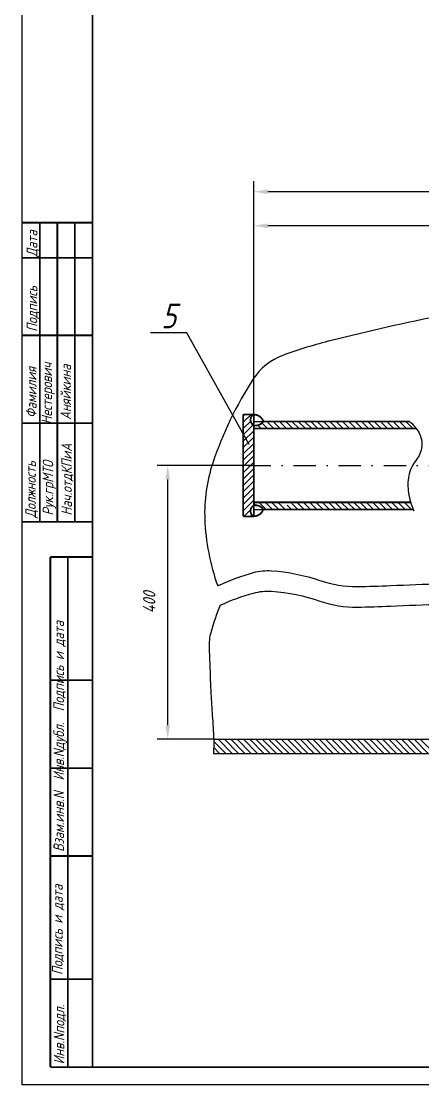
# Model space of a CAD drawing. Extents: x 626 to 1905, y 563 to 1774.
# Drawn here: x 626.5 to 740.5, y 1180.2 to 1482.4 of the extents above; entities that cross this region are included whole.
import ezdxf
from ezdxf.enums import TextEntityAlignment as Align

# ---------------------------------------------------------------- set-up
doc = ezdxf.new("R2010")
doc.units = 0
doc.header["$LTSCALE"] = 0.5
doc.header["$MEASUREMENT"] = 0
doc.linetypes.add('DASHDOT', pattern=[25.4, 12.7, -6.35, 0, -6.35])
doc.layers.get('0').update_dxf_attribs({"linetype": 'CONTINUOUS'})
doc.layers.get('DEFPOINTS').update_dxf_attribs({"linetype": 'CONTINUOUS'})
doc.styles.add('ROMANC', font='romanc', dxfattribs={"width": 0.8, "oblique": 15, "height": 3.5})

# ---------------------------------------------------------------- blocks, each defined once
blk = doc.blocks.new('*X163')
at = {"color": 0}
for p, q in [((689.52, 1368.43), (691.77, 1370.68)), ((689.52, 1370.22), (689.98, 1370.68)), ((689.52, 1366.63), (691.65, 1368.77)), ((689.52, 1364.84), (692.36, 1367.67)), ((689.52, 1363.04), (692.52, 1366.04)), ((689.52, 1361.24), (692.52, 1364.24)), ((689.52, 1359.45), (692.52, 1362.45)), ((689.52, 1357.65), (692.52, 1360.65)), ((689.84, 1356.18), (692.52, 1358.86)), ((689.52, 1354.06), (691.64, 1356.18)), ((689.52, 1355.86), (689.84, 1356.18)), ((689.52, 1352.26), (692.52, 1355.26)), ((691.64, 1356.18), (692.52, 1357.06)), ((689.52, 1350.47), (692.52, 1353.47)), ((689.52, 1348.67), (692.52, 1351.67)), ((689.52, 1346.87), (692.52, 1349.87)), ((689.52, 1345.08), (692.52, 1348.08)), ((689.52, 1343.28), (692.52, 1346.28)), ((689.71, 1341.68), (691.66, 1343.63)), ((691.51, 1341.68), (691.96, 1342.13))]:
    blk.add_line(p, q, dxfattribs=at)

msp = doc.modelspace()

# ---------------------------------------------------------------- linework, layer by layer
for p, q in [((626.71, 1180.16), (626.71, 1774.16)), ((673.6, 1393.86), (663.22, 1393.86)), ((673.53, 1393.79), (691.1, 1362.21)), ((692.52, 1370.68), (692.52, 1368.08)), ((692.52, 1368.68), (695.2642, 1368.68)), ((692.52, 1341.68), (692.52, 1344.28)), ((692.52, 1344.18), (692.52, 1341.68)), ((692.52, 1343.68), (695.2642, 1343.68)), ((692.52, 1343.68), (694.36, 1343.68)), ((683.01, 1322.27), (682.27, 1321.96)), ((681.17, 1278.33), (802.56, 1278.33)), ((681.0473, 1274.33), (802.56, 1274.33)), ((1467.71, 1180.16), (626.71, 1180.16))]:
    msp.add_line(p, q)
at = {"color": 0, "linetype": 'BYBLOCK'}
for p, q in [((692.52, 1341.68), (692.52, 1436.97)), ((911.11, 1433.97), (696.52, 1433.97)), ((692.52, 1356.18), (692.52, 1427.29)), ((867.01, 1424.29), (696.52, 1424.29)), ((692.52, 1356.18), (665.07, 1356.18)), ((668.07, 1282.33), (668.07, 1352.18)), ((681.17, 1278.33), (665.07, 1278.33))]:
    msp.add_line(p, q, dxfattribs=at)
at = {"color": 0}
for p, q in [((692.81645, 1366.68), (692.52, 1366.97645)), ((694.6125, 1366.68), (693.66544, 1367.62706)), ((696.40856, 1366.68), (694.88386, 1368.20469)), ((698.20461, 1366.68), (696.20461, 1368.68)), ((700.00066, 1366.68), (698.00066, 1368.68)), ((701.79671, 1366.68), (699.79671, 1368.68)), ((703.59276, 1366.68), (701.59276, 1368.68)), ((705.38881, 1366.68), (703.38881, 1368.68)), ((707.18486, 1366.68), (705.18486, 1368.68)), ((708.98091, 1366.68), (706.98091, 1368.68)), ((710.77697, 1366.68), (708.77697, 1368.68)), ((712.57302, 1366.68), (710.57302, 1368.68)), ((714.36907, 1366.68), (712.36907, 1368.68)), ((716.16512, 1366.68), (714.16512, 1368.68)), ((717.96117, 1366.68), (715.96117, 1368.68)), ((719.75722, 1366.68), (717.75722, 1368.68)), ((721.55327, 1366.68), (719.55327, 1368.68)), ((723.34932, 1366.68), (721.34932, 1368.68)), ((725.14538, 1366.68), (723.14538, 1368.68)), ((726.94143, 1366.68), (724.94143, 1368.68)), ((728.73748, 1366.68), (726.73748, 1368.68)), ((730.53353, 1366.68), (728.53353, 1368.68)), ((732.32958, 1366.68), (730.32958, 1368.68)), ((734.12563, 1366.68), (732.12563, 1368.68)), ((735.92168, 1366.68), (733.92168, 1368.68)), ((737.71773, 1366.68), (735.71773, 1368.68)), ((693.09805, 1344.84578), (692.52, 1345.42384)), ((696.05989, 1343.68), (694.05989, 1345.68)), ((697.85594, 1343.68), (695.85594, 1345.68)), ((699.65199, 1343.68), (697.65199, 1345.68)), ((701.44804, 1343.68), (699.44804, 1345.68)), ((705.04015, 1343.68), (703.36114, 1345.35901)), ((706.8362, 1343.68), (704.8362, 1345.68)), ((708.63225, 1343.68), (706.63225, 1345.68)), ((710.4283, 1343.68), (708.4283, 1345.68)), ((712.22435, 1343.68), (710.22435, 1345.68)), ((714.0204, 1343.68), (712.0204, 1345.68)), ((715.81645, 1343.68), (713.81645, 1345.68)), ((717.6125, 1343.68), (715.6125, 1345.68)), ((719.40856, 1343.68), (717.40856, 1345.68)), ((721.20461, 1343.68), (719.20461, 1345.68)), ((723.00066, 1343.68), (721.00066, 1345.68)), ((724.79671, 1343.68), (722.79671, 1345.68)), ((726.59276, 1343.68), (724.59276, 1345.68)), ((728.38881, 1343.68), (726.38881, 1345.68)), ((730.18486, 1343.68), (728.18486, 1345.68)), ((731.98091, 1343.68), (729.98091, 1345.68)), ((733.77697, 1343.68), (731.77697, 1345.68)), ((735.57302, 1343.68), (733.57302, 1345.68)), ((737.36907, 1343.68), (735.36907, 1345.68)), ((703.2441, 1343.68), (702.00609, 1344.918)), ((682.79153, 1274.33), (681.14068, 1275.98085)), ((684.58759, 1274.33), (681.19232, 1277.72527)), ((686.38364, 1274.33), (682.38364, 1278.33)), ((688.17969, 1274.33), (684.17969, 1278.33)), ((689.97574, 1274.33), (685.97574, 1278.33)), ((691.77179, 1274.33), (687.77179, 1278.33)), ((693.56784, 1274.33), (689.56784, 1278.33)), ((695.36389, 1274.33), (691.36389, 1278.33)), ((697.15994, 1274.33), (693.15994, 1278.33)), ((698.95599, 1274.33), (694.95599, 1278.33)), ((700.75205, 1274.33), (696.75205, 1278.33)), ((702.5481, 1274.33), (698.5481, 1278.33)), ((704.34415, 1274.33), (700.34415, 1278.33)), ((706.1402, 1274.33), (702.1402, 1278.33)), ((707.93625, 1274.33), (703.93625, 1278.33)), ((709.7323, 1274.33), (705.7323, 1278.33)), ((711.52835, 1274.33), (707.52835, 1278.33)), ((713.3244, 1274.33), (709.3244, 1278.33)), ((715.12046, 1274.33), (711.12046, 1278.33)), ((716.91651, 1274.33), (712.91651, 1278.33)), ((718.71256, 1274.33), (714.71256, 1278.33)), ((720.50861, 1274.33), (716.50861, 1278.33)), ((722.30466, 1274.33), (718.30466, 1278.33)), ((724.10071, 1274.33), (720.10071, 1278.33)), ((725.89676, 1274.33), (721.89676, 1278.33)), ((727.69281, 1274.33), (723.69281, 1278.33)), ((729.48887, 1274.33), (725.48887, 1278.33)), ((731.28492, 1274.33), (727.28492, 1278.33)), ((733.08097, 1274.33), (729.08097, 1278.33)), ((734.87702, 1274.33), (730.87702, 1278.33)), ((736.67307, 1274.33), (732.67307, 1278.33)), ((738.46912, 1274.33), (734.46912, 1278.33)), ((740.26517, 1274.33), (736.26517, 1278.33)), ((742.06122, 1274.33), (738.06122, 1278.33)), ((743.85728, 1274.33), (739.85728, 1278.33))]:
    msp.add_line(p, q, dxfattribs=at)
at = {"linetype": 'DASHDOT'}
msp.add_line((691.04, 1356.18), (813.93, 1356.18), dxfattribs=at)
at = {"const_width": 0.5}
for points in [[(646.71, 1185.16), (646.71, 1769.16)], [(646.71, 1425.16), (626.71, 1425.16)], [(631.71, 1340.16), (631.71, 1425.16)], [(636.71, 1340.16), (636.71, 1425.16)], [(641.71, 1340.16), (641.71, 1425.16)], [(646.71, 1415.16), (626.71, 1415.16)], [(646.71, 1393.16), (626.71, 1393.16)], [(689.52, 1370.68), (692.52, 1370.68)], [(689.52, 1370.68), (689.52, 1341.68)], [(646.71, 1368.16), (626.71, 1368.16)], [(692.52, 1367.56182), (692.52, 1344.79)], [(692.52, 1366.68), (738.67514, 1366.68)], [(695.2642, 1368.68), (736.81554, 1368.68)], [(692.52, 1345.68), (737.1127, 1345.68)], [(692.52, 1345.68), (700.76555, 1345.68)], [(695.2267, 1343.68), (737.86946, 1343.68)], [(646.71, 1340.16), (626.71, 1340.16)], [(689.52, 1341.68), (692.52, 1341.68)], [(634.71, 1185.16), (634.71, 1330.16)], [(646.71, 1330.16), (634.71, 1330.16)], [(639.71, 1185.16), (639.71, 1330.16)], [(646.71, 1295.16), (634.71, 1295.16)], [(646.71, 1270.16), (634.71, 1270.16)], [(646.71, 1245.16), (634.71, 1245.16)], [(646.71, 1210.16), (634.71, 1210.16)], [(1462.71, 1185.16), (634.71, 1185.16)]]:
    msp.add_lwpolyline(points, dxfattribs=at)
for points in [[(768.56, 1402.5, 0.00656616), (756.10443, 1400.61141, 0.008377266), (746.39, 1398.84, 0.011926391), (714.58423, 1391.69514, 0.026971219), (700.8, 1387.45, 0.161569332), (692.40215, 1380.75494, 0.063944661), (680.86, 1356.84, 0.090907), (678.60476, 1340.90881, 0.075588074), (682.28, 1321.96)], [(736.81554, 1368.68, -0.091410169), (739.48362, 1365.40952, -0.15033053), (740.27, 1361.6, -0.150341222), (738.64004, 1357.67169, 0.128891065), (736.56, 1353.2, 0.082073996), (736.48694, 1348.40574, 0.073777583), (738.04, 1343.31)], [(683.02, 1322.28, -0.042254343), (692.48731, 1325.74097, -0.083488868), (697.59, 1326.25, -0.066579075), (711.3353, 1323.4619, 0.086959626), (721.97, 1321.75, 0.008109909), (731.37278, 1322.03309, -0.005277041), (745.82, 1322.55, -0.009265692), (754.34662, 1322.60695, -0.005541262), (768.6, 1322.28)], [(683.02, 1316.45, -0.042254343), (692.48731, 1319.91097, -0.083488868), (697.59, 1320.42, -0.066579075), (711.3353, 1317.6319, 0.086959626), (721.97, 1315.92, 0.008109909), (731.37278, 1316.20309, -0.005277041), (745.82, 1316.72, -0.009265692), (754.34662, 1316.77695, -0.005541262), (768.6, 1316.45)], [(683.02, 1316.45, 0.036263202), (680.30553, 1308.61241, 0.073681568), (679.84, 1304.54, 0.001682532), (680.1817, 1295.21916, 0.003999655), (680.37, 1291.3, 0.002674418), (680.75004, 1285.11382, -0.002438731), (681.17, 1278.33, -0.02531943), (681.17965, 1276.80322, -0.004578066), (681.0473, 1274.33)]]:
    msp.add_lwpolyline(points, format="xyb")
for points in [[(692.49, 1370.73, 0.563276136), (692.52, 1367.56182, 0.557056099)], [(695.23, 1368.67, 0.326014467), (692.52, 1370.62114, 0.316278181)], [(692.52, 1367.57, 0.308366856), (695.24, 1368.69, 0.308366856)], [(692.49, 1341.63, -0.563276136), (692.52, 1344.79818, -0.557056099)], [(692.52, 1344.79, -0.308366856), (695.24, 1343.67, -0.308366856)], [(695.23, 1343.69, -0.326014467), (692.52, 1341.73886, -0.316278181)]]:
    msp.add_lwpolyline(points, format="xyb", dxfattribs=at)
at = {"linetype": 'CONTINUOUS', "const_width": 0.5}
msp.add_lwpolyline([(722.48681, 1248.15), (722.48681, 1248.15)], dxfattribs=at)
at = {"color": 0, "linetype": 'BYBLOCK'}
for points in [[(696.52, 1434.63667), (696.52, 1433.30333), (692.52, 1433.97)], [(696.52, 1424.95667), (696.52, 1423.62333), (692.52, 1424.29)], [(667.40333, 1352.18), (668.73667, 1352.18), (668.07, 1356.18)], [(667.40333, 1282.33), (668.73667, 1282.33), (668.07, 1278.33)]]:
    msp.add_solid(points, dxfattribs=at)
at = {"layer": 'DEFPOINTS', "color": 0, "linetype": 'BYBLOCK'}
for p in [(692.52, 1433.97), (692.52, 1424.29), (668.07, 1356.18), (692.52, 1356.18), (692.52, 1356.18), (692.52, 1356.18), (681.17, 1278.33)]:
    msp.add_point(p, dxfattribs=at)

# ---------------------------------------------------------------- block references
msp.add_blockref('*X163', (0, 0))

# ---------------------------------------------------------------- texts
at = {"style": 'ROMANC', "oblique": 15, "width": 0.8}
for s, p in [('Дата', (631.01, 1415.46)), ('Подпись', (631.01, 1394.16)), ('Фамилия', (630.81, 1369.66)), ('Нестерович', (635.20938, 1367.84596)), ('Аняйкина', (640.59938, 1369.09596)), ('Нач.отдКПиА', (640.85, 1341.92)), ('Должность', (630.61, 1341.26)), ('Рук.грМТО', (635.55, 1341.92)), ('Взам.инв.N  Инв.Nдубл.  Подпись и дата', (638.61, 1246.36)), ('Подпись и дата', (638.21, 1211.36)), ('Инв.Nподл.', (638.71, 1185.96))]:
    msp.add_text(s, height=3, rotation=90, dxfattribs=at).set_placement(p)
msp.add_text('5', height=7, dxfattribs=at).set_placement((666.22168, 1395.17959))
at = {"color": 0, "linetype": 'BYBLOCK', "style": 'ROMANC', "oblique": 15, "width": 0.8}
msp.add_text('400', height=3.5, rotation=90, dxfattribs=at).set_placement((664.57, 1317.255), align=Align.CENTER)

doc.saveas('drawing.dxf')
